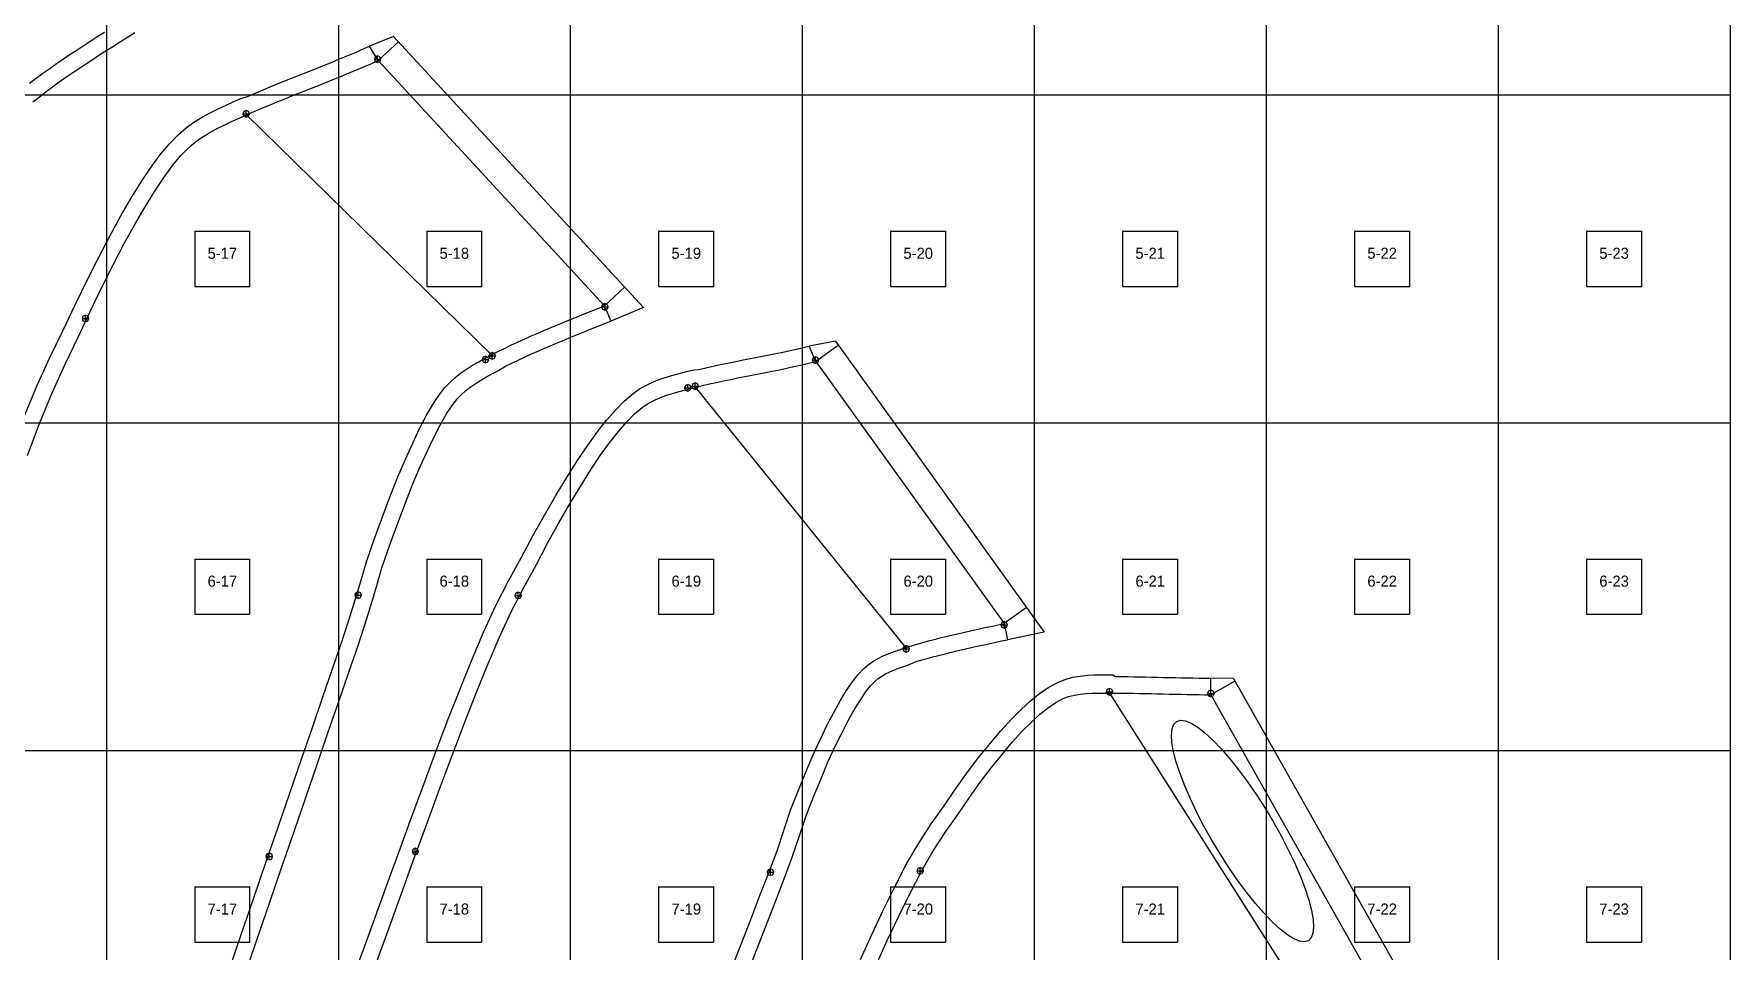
# Model space of a CAD drawing. Header units: metres. Extents: x 0 to 4830, y -2970 to 0.
# Drawn here: x 3294 to 4830, y -1964 to -1133 of the extents above; entities that cross this region are included whole.
import ezdxf
from ezdxf.enums import TextEntityAlignment as Align

# ---------------------------------------------------------------- set-up
doc = ezdxf.new("R2010")
doc.units = ezdxf.units.M
doc.layers.add('default', color=7, linetype='Continuous')
doc.layers.add('TEXTLAYER', color=7, linetype='Continuous')

msp = doc.modelspace()

# ---------------------------------------------------------------- linework, layer by layer
at = {"color": 9}
for p, q in [((3360, -891), (3360, -1188)), ((3360, -891), (3360, -1188)), ((3570, -891), (3570, -1188)), ((3570, -891), (3570, -1188)), ((3780, -891), (3780, -1188)), ((3780, -891), (3780, -1188)), ((3990, -891), (3990, -1188)), ((3990, -891), (3990, -1188)), ((4200, -891), (4200, -1188)), ((4200, -891), (4200, -1188)), ((4410, -891), (4410, -1188)), ((4410, -891), (4410, -1188)), ((4620, -891), (4620, -1188)), ((4620, -891), (4620, -1188)), ((4830, -891), (4830, -1188)), ((3150, -1188), (3360, -1188)), ((3150, -1188), (3360, -1188)), ((3360, -1188), (3570, -1188)), ((3360, -1188), (3360, -1485)), ((3360, -1188), (3570, -1188)), ((3360, -1188), (3360, -1485)), ((3570, -1188), (3780, -1188)), ((3570, -1188), (3570, -1485)), ((3570, -1188), (3780, -1188)), ((3570, -1188), (3570, -1485)), ((3780, -1188), (3990, -1188)), ((3780, -1188), (3780, -1485)), ((3780, -1188), (3990, -1188)), ((3780, -1188), (3780, -1485)), ((3990, -1188), (4200, -1188)), ((3990, -1188), (3990, -1485)), ((3990, -1188), (4200, -1188)), ((3990, -1188), (3990, -1485)), ((4200, -1188), (4410, -1188)), ((4200, -1188), (4200, -1485)), ((4200, -1188), (4410, -1188)), ((4200, -1188), (4200, -1485)), ((4410, -1188), (4620, -1188)), ((4410, -1188), (4410, -1485)), ((4410, -1188), (4620, -1188)), ((4410, -1188), (4410, -1485)), ((4620, -1188), (4830, -1188)), ((4620, -1188), (4620, -1485)), ((4620, -1188), (4830, -1188)), ((4620, -1188), (4620, -1485)), ((4830, -1188), (4830, -1485)), ((3440, -1311.5), (3490, -1311.5)), ((3440, -1311.5), (3440, -1361.5)), ((3490, -1361.5), (3490, -1311.5)), ((3650, -1311.5), (3700, -1311.5)), ((3650, -1311.5), (3650, -1361.5)), ((3700, -1361.5), (3700, -1311.5)), ((3860, -1311.5), (3910, -1311.5)), ((3860, -1311.5), (3860, -1361.5)), ((3910, -1361.5), (3910, -1311.5)), ((4070, -1311.5), (4120, -1311.5)), ((4070, -1311.5), (4070, -1361.5)), ((4120, -1361.5), (4120, -1311.5)), ((4280, -1311.5), (4330, -1311.5)), ((4280, -1311.5), (4280, -1361.5)), ((4330, -1361.5), (4330, -1311.5)), ((4490, -1311.5), (4540, -1311.5)), ((4490, -1311.5), (4490, -1361.5)), ((4540, -1361.5), (4540, -1311.5)), ((4700, -1311.5), (4750, -1311.5)), ((4700, -1311.5), (4700, -1361.5)), ((4750, -1361.5), (4750, -1311.5)), ((3440, -1361.5), (3490, -1361.5)), ((3650, -1361.5), (3700, -1361.5)), ((3860, -1361.5), (3910, -1361.5)), ((4070, -1361.5), (4120, -1361.5)), ((4280, -1361.5), (4330, -1361.5)), ((4490, -1361.5), (4540, -1361.5)), ((4700, -1361.5), (4750, -1361.5)), ((3150, -1485), (3360, -1485)), ((3150, -1485), (3360, -1485)), ((3360, -1485), (3570, -1485)), ((3360, -1485), (3360, -1782)), ((3360, -1485), (3570, -1485)), ((3360, -1485), (3360, -1782)), ((3570, -1485), (3780, -1485)), ((3570, -1485), (3570, -1782)), ((3570, -1485), (3780, -1485)), ((3570, -1485), (3570, -1782)), ((3780, -1485), (3990, -1485)), ((3780, -1485), (3780, -1782)), ((3780, -1485), (3990, -1485)), ((3780, -1485), (3780, -1782)), ((3990, -1485), (4200, -1485)), ((3990, -1485), (3990, -1782)), ((3990, -1485), (4200, -1485)), ((3990, -1485), (3990, -1782)), ((4200, -1485), (4410, -1485)), ((4200, -1485), (4200, -1782)), ((4200, -1485), (4410, -1485)), ((4200, -1485), (4200, -1782)), ((4410, -1485), (4620, -1485)), ((4410, -1485), (4410, -1782)), ((4410, -1485), (4620, -1485)), ((4410, -1485), (4410, -1782)), ((4620, -1485), (4830, -1485)), ((4620, -1485), (4620, -1782)), ((4620, -1485), (4830, -1485)), ((4620, -1485), (4620, -1782)), ((4830, -1485), (4830, -1782)), ((3440, -1608.5), (3490, -1608.5)), ((3440, -1608.5), (3440, -1658.5)), ((3490, -1658.5), (3490, -1608.5)), ((3650, -1608.5), (3700, -1608.5)), ((3650, -1608.5), (3650, -1658.5)), ((3700, -1658.5), (3700, -1608.5)), ((3860, -1608.5), (3910, -1608.5)), ((3860, -1608.5), (3860, -1658.5)), ((3910, -1658.5), (3910, -1608.5)), ((4070, -1608.5), (4120, -1608.5)), ((4070, -1608.5), (4070, -1658.5)), ((4120, -1658.5), (4120, -1608.5)), ((4280, -1608.5), (4330, -1608.5)), ((4280, -1608.5), (4280, -1658.5)), ((4330, -1658.5), (4330, -1608.5)), ((4490, -1608.5), (4540, -1608.5)), ((4490, -1608.5), (4490, -1658.5)), ((4540, -1658.5), (4540, -1608.5)), ((4700, -1608.5), (4750, -1608.5)), ((4700, -1608.5), (4700, -1658.5)), ((4750, -1658.5), (4750, -1608.5)), ((3440, -1658.5), (3490, -1658.5)), ((3650, -1658.5), (3700, -1658.5)), ((3860, -1658.5), (3910, -1658.5)), ((4070, -1658.5), (4120, -1658.5)), ((4280, -1658.5), (4330, -1658.5)), ((4490, -1658.5), (4540, -1658.5)), ((4700, -1658.5), (4750, -1658.5)), ((3150, -1782), (3360, -1782)), ((3150, -1782), (3360, -1782)), ((3360, -1782), (3570, -1782)), ((3360, -1782), (3360, -2079)), ((3360, -1782), (3570, -1782)), ((3360, -1782), (3360, -2079)), ((3570, -1782), (3780, -1782)), ((3570, -1782), (3570, -2079)), ((3570, -1782), (3780, -1782)), ((3570, -1782), (3570, -2079)), ((3780, -1782), (3990, -1782)), ((3780, -1782), (3780, -2079)), ((3780, -1782), (3990, -1782)), ((3780, -1782), (3780, -2079)), ((3990, -1782), (4200, -1782)), ((3990, -1782), (3990, -2079)), ((3990, -1782), (4200, -1782)), ((3990, -1782), (3990, -2079)), ((4200, -1782), (4410, -1782)), ((4200, -1782), (4200, -2079)), ((4200, -1782), (4410, -1782)), ((4200, -1782), (4200, -2079)), ((4410, -1782), (4620, -1782)), ((4410, -1782), (4410, -2079)), ((4410, -1782), (4620, -1782)), ((4410, -1782), (4410, -2079)), ((4620, -1782), (4830, -1782)), ((4620, -1782), (4620, -2079)), ((4620, -1782), (4830, -1782)), ((4620, -1782), (4620, -2079)), ((4830, -1782), (4830, -2079)), ((3440, -1905.5), (3490, -1905.5)), ((3440, -1905.5), (3440, -1955.5)), ((3490, -1955.5), (3490, -1905.5)), ((3650, -1905.5), (3700, -1905.5)), ((3650, -1905.5), (3650, -1955.5)), ((3700, -1955.5), (3700, -1905.5)), ((3860, -1905.5), (3910, -1905.5)), ((3860, -1905.5), (3860, -1955.5)), ((3910, -1955.5), (3910, -1905.5)), ((4070, -1905.5), (4120, -1905.5)), ((4070, -1905.5), (4070, -1955.5)), ((4120, -1955.5), (4120, -1905.5)), ((4280, -1905.5), (4330, -1905.5)), ((4280, -1905.5), (4280, -1955.5)), ((4330, -1955.5), (4330, -1905.5)), ((4490, -1905.5), (4540, -1905.5)), ((4490, -1905.5), (4490, -1955.5)), ((4540, -1955.5), (4540, -1905.5)), ((4700, -1905.5), (4750, -1905.5)), ((4700, -1905.5), (4700, -1955.5)), ((4750, -1955.5), (4750, -1905.5)), ((3440, -1955.5), (3490, -1955.5)), ((3650, -1955.5), (3700, -1955.5)), ((3860, -1955.5), (3910, -1955.5)), ((4070, -1955.5), (4120, -1955.5)), ((4280, -1955.5), (4330, -1955.5)), ((4490, -1955.5), (4540, -1955.5)), ((4700, -1955.5), (4750, -1955.5))]:
    msp.add_line(p, q, dxfattribs=at)
at = {"layer": 'default', "color": 7, "linetype": 'Continuous'}
for p, q in [((3346, -1139), (3352.4, -1134.9)), ((3352.4, -1134.9), (3358.3, -1131.2)), ((3372.7, -1139.8), (3379.1, -1135.8)), ((3379.1, -1135.8), (3385.8, -1131.6)), ((3619.9, -1135.1), (3598.3, -1144)), ((3619.9, -1135.1), (3846.3, -1380.5)), ((3321.1, -1155.4), (3327.2, -1151.3)), ((3327.2, -1151.3), (3333.6, -1147.1)), ((3333.6, -1147.1), (3339.8, -1143)), ((3339.8, -1143), (3346, -1139)), ((3348, -1155.6), (3354.2, -1151.6)), ((3354.2, -1151.6), (3360.5, -1147.6)), ((3360.5, -1147.6), (3366.3, -1143.8)), ((3366.3, -1143.8), (3372.7, -1139.8)), ((3578.5, -1152.5), (3586.2, -1149.2)), ((3586.2, -1149.2), (3594.1, -1145.8)), ((3594.1, -1145.8), (3598.3, -1144)), ((3606, -1156.9), (3598.3, -1144)), ((3624.4, -1139.9), (3606, -1156.9)), ((3302.5, -1168.5), (3308.7, -1164.1)), ((3308.7, -1164.1), (3314.8, -1159.7)), ((3314.8, -1159.7), (3321.1, -1155.4)), ((3329.6, -1167.8), (3335.6, -1163.8)), ((3335.6, -1163.8), (3341.9, -1159.6)), ((3341.9, -1159.6), (3348, -1155.6)), ((3537, -1169.2), (3543.9, -1166.5)), ((3543.9, -1166.5), (3550.9, -1163.7)), ((3550.9, -1163.7), (3557.4, -1161.1)), ((3557.4, -1161.1), (3564.3, -1158.3)), ((3564.3, -1158.3), (3571.2, -1155.5)), ((3571.2, -1155.5), (3578.5, -1152.5)), ((3577, -1169.3), (3584.3, -1166.3)), ((3584.3, -1166.3), (3592.2, -1163)), ((3592.2, -1163), (3600.2, -1159.5)), ((3600.2, -1159.5), (3606, -1156.9)), ((3603.4, -1153.7), (3602.6, -1155.8)), ((3602.6, -1155.8), (3603.4, -1157.9)), ((3602.6, -1155.8), (3608.6, -1155.8)), ((3605.6, -1152.8), (3603.4, -1153.7)), ((3603.4, -1157.9), (3605.6, -1158.8)), ((3607.7, -1153.7), (3605.6, -1152.8)), ((3605.6, -1158.8), (3605.6, -1152.8)), ((3605.6, -1158.8), (3607.7, -1157.9)), ((3606, -1156.9), (3810.9, -1379)), ((3608.6, -1155.8), (3607.7, -1153.7)), ((3607.7, -1157.9), (3608.6, -1155.8)), ((3290.4, -1177.3), (3296.4, -1172.9)), ((3296.4, -1172.9), (3302.5, -1168.5)), ((3305.4, -1184.9), (3311.3, -1180.6)), ((3311.3, -1180.6), (3317.4, -1176.3)), ((3317.4, -1176.3), (3323.4, -1172)), ((3323.4, -1172), (3329.6, -1167.8)), ((3502, -1183.4), (3509, -1180.5)), ((3509, -1180.5), (3516.2, -1177.5)), ((3516.2, -1177.5), (3523, -1174.8)), ((3523, -1174.8), (3530.1, -1171.9)), ((3530.1, -1171.9), (3537, -1169.2)), ((3542.6, -1183.1), (3549.5, -1180.4)), ((3549.5, -1180.4), (3556.5, -1177.6)), ((3556.5, -1177.6), (3563, -1175)), ((3563, -1175), (3569.9, -1172.2)), ((3569.9, -1172.2), (3577, -1169.3)), ((3293.3, -1194.4), (3299.1, -1190)), ((3299.1, -1190), (3305.4, -1184.9)), ((3461.2, -1200.6), (3468.3, -1197.3)), ((3468.3, -1197.3), (3475.5, -1194.1)), ((3475.5, -1194.1), (3482.6, -1191.1)), ((3482.6, -1191.1), (3487.9, -1189.4)), ((3487.9, -1189.4), (3494.9, -1186.4)), ((3494.9, -1186.4), (3502, -1183.4)), ((3500.8, -1200.2), (3507.7, -1197.2)), ((3507.7, -1197.2), (3514.7, -1194.3)), ((3514.7, -1194.3), (3521.8, -1191.5)), ((3521.8, -1191.5), (3528.6, -1188.7)), ((3528.6, -1188.7), (3535.7, -1185.9)), ((3535.7, -1185.9), (3542.6, -1183.1)), ((3432.1, -1217.8), (3439.3, -1212.7)), ((3439.3, -1212.7), (3446.6, -1208.2)), ((3446.6, -1208.2), (3453.9, -1204.2)), ((3453.9, -1204.2), (3461.2, -1200.6)), ((3466.5, -1215.4), (3473.3, -1212.2)), ((3473.3, -1212.2), (3480.1, -1209.2)), ((3480.1, -1209.2), (3487, -1206.2)), ((3484.4, -1203), (3483.5, -1205.1)), ((3483.5, -1205.1), (3484.4, -1207.3)), ((3483.5, -1205.1), (3489.5, -1205.1)), ((3486.5, -1202.1), (3484.4, -1203)), ((3484.4, -1207.3), (3486.5, -1208.1)), ((3488.6, -1203), (3486.5, -1202.1)), ((3486.5, -1208.1), (3486.5, -1202.1)), ((3486.5, -1208.1), (3488.6, -1207.3)), ((3487, -1206.2), (3493.9, -1203.2)), ((3487, -1206.2), (3708.7, -1423.5)), ((3489.5, -1205.1), (3488.6, -1203)), ((3488.6, -1207.3), (3489.5, -1205.1)), ((3493.9, -1203.2), (3500.8, -1200.2)), ((3417, -1232.3), (3425.2, -1223.8)), ((3425.2, -1223.8), (3432.1, -1217.8)), ((3440.6, -1230.5), (3446.7, -1226.2)), ((3446.7, -1226.2), (3453.2, -1222.3)), ((3453.2, -1222.3), (3459.8, -1218.7)), ((3459.8, -1218.7), (3466.5, -1215.4)), ((3400.6, -1253.4), (3409.1, -1241.8)), ((3409.1, -1241.8), (3417, -1232.3)), ((3420.2, -1251.8), (3427.5, -1242.9)), ((3427.5, -1242.9), (3434.8, -1235.4)), ((3434.8, -1235.4), (3440.6, -1230.5)), ((3391.9, -1266.4), (3400.6, -1253.4)), ((3412.2, -1262.7), (3420.2, -1251.8)), ((3382.7, -1281.1), (3391.9, -1266.4)), ((3403.9, -1275.1), (3412.2, -1262.7)), ((3373.2, -1297.5), (3382.7, -1281.1)), ((3385.8, -1305.3), (3395, -1289.4)), ((3395, -1289.4), (3403.9, -1275.1)), ((3363.4, -1315.4), (3373.2, -1297.5)), ((3353.1, -1334.9), (3363.4, -1315.4)), ((3376.2, -1322.8), (3385.8, -1305.3)), ((3342.5, -1355.8), (3353.1, -1334.9)), ((3366.2, -1341.9), (3376.2, -1322.8)), ((3355.8, -1362.3), (3366.2, -1341.9)), ((3331.7, -1378.1), (3342.5, -1355.8)), ((3345.2, -1384.3), (3355.8, -1362.3)), ((3829.2, -1362.1), (3810.9, -1379)), ((3320.7, -1401.7), (3331.7, -1378.1)), ((3798.8, -1384), (3805.7, -1381.1)), ((3805.7, -1381.1), (3810.9, -1379)), ((3809.2, -1378), (3808.3, -1380.1)), ((3808.3, -1380.1), (3809.2, -1382.2)), ((3808.3, -1380.1), (3814.3, -1380.1)), ((3811.3, -1377.1), (3809.2, -1378)), ((3810.9, -1379), (3816.6, -1392.9)), ((3813.4, -1378), (3811.3, -1377.1)), ((3811.3, -1383.1), (3811.3, -1377.1)), ((3814.3, -1380.1), (3813.4, -1378)), ((3813.4, -1382.2), (3814.3, -1380.1)), ((3846.3, -1380.5), (3816.6, -1392.9)), ((3334.4, -1407.6), (3345.2, -1384.3)), ((3338.8, -1388.4), (3338, -1390.6)), ((3338, -1390.6), (3338.8, -1392.7)), ((3338, -1390.6), (3344, -1390.6)), ((3341, -1387.6), (3338.8, -1388.4)), ((3338.8, -1392.7), (3341, -1393.6)), ((3341, -1393.6), (3341, -1387.6)), ((3343.1, -1388.4), (3341, -1387.6)), ((3341, -1393.6), (3343.1, -1392.7)), ((3344, -1390.6), (3343.1, -1388.4)), ((3343.1, -1392.7), (3344, -1390.6)), ((3761.8, -1399.1), (3767.8, -1396.6)), ((3767.8, -1396.6), (3773.4, -1394.3)), ((3773.4, -1394.3), (3779.4, -1391.8)), ((3779.4, -1391.8), (3785.5, -1389.4)), ((3785.5, -1389.4), (3791.9, -1386.8)), ((3791.9, -1386.8), (3798.8, -1384)), ((3804.4, -1397.9), (3811.4, -1395)), ((3809.2, -1382.2), (3811.3, -1383.1)), ((3811.3, -1383.1), (3813.4, -1382.2)), ((3811.4, -1395), (3816.6, -1392.9)), ((3308.6, -1426.4), (3320.7, -1401.7)), ((3322.6, -1431.9), (3334.4, -1407.6)), ((3726.2, -1414.8), (3732.1, -1412)), ((3732.1, -1412), (3738.1, -1409.3)), ((3738.1, -1409.3), (3743.9, -1406.7)), ((3743.9, -1406.7), (3750, -1404.1)), ((3750, -1404.1), (3755.9, -1401.6)), ((3755.9, -1401.6), (3761.8, -1399.1)), ((3767.6, -1412.9), (3773.6, -1410.4)), ((3773.6, -1410.4), (3779.1, -1408.2)), ((3779.1, -1408.2), (3785.1, -1405.7)), ((3785.1, -1405.7), (3791.2, -1403.3)), ((3791.2, -1403.3), (3797.5, -1400.7)), ((3797.5, -1400.7), (3804.4, -1397.9)), ((4020, -1411.2), (3996.3, -1415.7)), ((4020, -1411.2), (4209, -1674.8)), ((3296.7, -1452.6), (3308.6, -1426.4)), ((3697.2, -1429.7), (3702.9, -1426.5)), ((3701.2, -1425.6), (3700.3, -1427.7)), ((3700.3, -1427.7), (3701.2, -1429.8)), ((3700.3, -1427.7), (3706.3, -1427.7)), ((3703.3, -1424.7), (3701.2, -1425.6)), ((3702.9, -1426.5), (3708.7, -1423.5)), ((3705.4, -1425.6), (3703.3, -1424.7)), ((3703.3, -1430.7), (3703.3, -1424.7)), ((3706.3, -1427.7), (3705.4, -1425.6)), ((3705.4, -1429.8), (3706.3, -1427.7)), ((3707.1, -1422.4), (3706.3, -1424.5)), ((3706.3, -1424.5), (3707.1, -1426.6)), ((3706.3, -1424.5), (3712.3, -1424.5)), ((3709.3, -1421.5), (3707.1, -1422.4)), ((3707.1, -1426.6), (3709.3, -1427.5)), ((3708.7, -1423.5), (3714.5, -1420.5)), ((3711.4, -1422.4), (3709.3, -1421.5)), ((3709.3, -1427.5), (3709.3, -1421.5)), ((3709.3, -1427.5), (3711.4, -1426.6)), ((3712.3, -1424.5), (3711.4, -1422.4)), ((3711.4, -1426.6), (3712.3, -1424.5)), ((3714.5, -1420.5), (3720.3, -1417.7)), ((3720.3, -1417.7), (3726.2, -1414.8)), ((3732.7, -1428.3), (3738.5, -1425.6)), ((3738.5, -1425.6), (3744.3, -1423)), ((3744.3, -1423), (3750, -1420.4)), ((3750, -1420.4), (3756, -1417.8)), ((3756, -1417.8), (3761.8, -1415.4)), ((3761.8, -1415.4), (3767.6, -1412.9)), ((3935.1, -1428.4), (3941.4, -1427.2)), ((3941.4, -1427.2), (3947.7, -1426)), ((3947.7, -1426), (3954.1, -1424.7)), ((3954.1, -1424.7), (3959.9, -1423.6)), ((3959.9, -1423.6), (3966.2, -1422.3)), ((3966.2, -1422.3), (3972.5, -1421)), ((3972.5, -1421), (3979.1, -1419.6)), ((3979.1, -1419.6), (3986.1, -1418)), ((3986.1, -1418), (3993.3, -1416.3)), ((3993.3, -1416.3), (3996.3, -1415.7)), ((4002.3, -1429.4), (3996.3, -1415.7)), ((3999.9, -1426.2), (3999, -1428.3)), ((4002, -1425.3), (3999.9, -1426.2)), ((4004.2, -1426.2), (4002, -1425.3)), ((4002, -1431.3), (4002, -1425.3)), ((4022.6, -1414.9), (4002.3, -1429.4)), ((4005, -1428.3), (4004.2, -1426.2)), ((3310.8, -1457.9), (3322.6, -1431.9)), ((3675.6, -1444.2), (3680.7, -1440.2)), ((3680.7, -1440.2), (3686.1, -1436.5)), ((3686.1, -1436.5), (3691.6, -1433)), ((3691.6, -1433), (3697.2, -1429.7)), ((3701.2, -1429.8), (3703.3, -1430.7)), ((3703.3, -1430.7), (3705.4, -1429.8)), ((3704.2, -1443.5), (3709.6, -1440.5)), ((3709.6, -1440.5), (3715.1, -1437.6)), ((3715.1, -1437.6), (3721.3, -1433.9)), ((3721.3, -1433.9), (3727, -1431.1)), ((3727, -1431.1), (3732.7, -1428.3)), ((3864.9, -1444.4), (3871.8, -1442.3)), ((3871.8, -1442.3), (3878.5, -1440.4)), ((3878.5, -1440.4), (3885.2, -1438.7)), ((3885.2, -1438.7), (3891.8, -1437.2)), ((3891.8, -1437.2), (3896.3, -1436.8)), ((3896.3, -1436.8), (3902.7, -1435.3)), ((3902.7, -1435.3), (3909.2, -1433.8)), ((3909.2, -1433.8), (3915.7, -1432.4)), ((3915.7, -1432.4), (3922.3, -1431)), ((3922.3, -1431), (3928.6, -1429.7)), ((3928.6, -1429.7), (3935.1, -1428.4)), ((3931.5, -1444.4), (3938, -1443.2)), ((3938, -1443.2), (3944.3, -1441.9)), ((3944.3, -1441.9), (3950.6, -1440.7)), ((3950.6, -1440.7), (3957, -1439.4)), ((3957, -1439.4), (3962.9, -1438.3)), ((3962.9, -1438.3), (3969.3, -1437)), ((3969.3, -1437), (3975.7, -1435.7)), ((3975.7, -1435.7), (3982.4, -1434.2)), ((3982.4, -1434.2), (3989.6, -1432.6)), ((3989.6, -1432.6), (3997, -1430.8)), ((3997, -1430.8), (4002.3, -1429.4)), ((3999, -1428.3), (3999.9, -1430.4)), ((3999, -1428.3), (4005, -1428.3)), ((3999.9, -1430.4), (4002, -1431.3)), ((4002, -1431.3), (4004.2, -1430.4)), ((4002.3, -1429.4), (4172.7, -1667)), ((4004.2, -1430.4), (4005, -1428.3)), ((3285.4, -1480.4), (3296.7, -1452.6)), ((3299.5, -1485.6), (3310.8, -1457.9)), ((3660.9, -1460.3), (3666.4, -1453.2)), ((3666.4, -1453.2), (3670.8, -1448.5)), ((3670.8, -1448.5), (3675.6, -1444.2)), ((3681.3, -1459.6), (3685.1, -1456.2)), ((3685.1, -1456.2), (3689.4, -1452.9)), ((3689.4, -1452.9), (3694, -1449.7)), ((3694, -1449.7), (3699, -1446.6)), ((3699, -1446.6), (3704.2, -1443.5)), ((3828.8, -1465.4), (3836.8, -1458.5)), ((3836.8, -1458.5), (3843.7, -1453.8)), ((3843.7, -1453.8), (3850.8, -1450)), ((3850.8, -1450), (3857.9, -1446.9)), ((3857.9, -1446.9), (3864.9, -1444.4)), ((3868.4, -1459.7), (3874.6, -1457.8)), ((3874.6, -1457.8), (3880.8, -1456.1)), ((3880.8, -1456.1), (3887.1, -1454.5)), ((3884.3, -1451.3), (3883.5, -1453.4)), ((3883.5, -1453.4), (3889.5, -1453.4)), ((3883.5, -1453.4), (3884.3, -1455.5)), ((3886.5, -1450.4), (3884.3, -1451.3)), ((3884.3, -1455.5), (3886.5, -1456.4)), ((3888.6, -1451.3), (3886.5, -1450.4)), ((3886.5, -1456.4), (3886.5, -1450.4)), ((3886.5, -1456.4), (3888.6, -1455.5)), ((3887.1, -1454.5), (3893.4, -1453)), ((3889.5, -1453.4), (3888.6, -1451.3)), ((3888.6, -1455.5), (3889.5, -1453.4)), ((3891, -1449.7), (3890.1, -1451.8)), ((3890.1, -1451.8), (3891, -1454)), ((3890.1, -1451.8), (3896.1, -1451.8)), ((3893.1, -1448.8), (3891, -1449.7)), ((3891, -1454), (3893.1, -1454.8)), ((3895.2, -1449.7), (3893.1, -1448.8)), ((3893.1, -1454.8), (3893.1, -1448.8)), ((3893.1, -1454.8), (3895.2, -1454)), ((3893.4, -1453), (3899.7, -1451.4)), ((3893.4, -1453), (4083.6, -1688.6)), ((3896.1, -1451.8), (3895.2, -1449.7)), ((3895.2, -1454), (3896.1, -1451.8)), ((3899.7, -1451.4), (3906.1, -1449.9)), ((3906.1, -1449.9), (3912.4, -1448.5)), ((3912.4, -1448.5), (3918.8, -1447.1)), ((3918.8, -1447.1), (3925.3, -1445.7)), ((3925.3, -1445.7), (3931.5, -1444.4)), ((3649.6, -1478.7), (3655.4, -1468.6)), ((3655.4, -1468.6), (3660.9, -1460.3)), ((3668, -1477), (3673, -1469.4)), ((3673, -1469.4), (3677.8, -1463.2)), ((3677.8, -1463.2), (3681.3, -1459.6)), ((3812.7, -1482.8), (3821.1, -1473.2)), ((3821.1, -1473.2), (3828.8, -1465.4)), ((3838.2, -1477), (3845.1, -1471.1)), ((3845.1, -1471.1), (3850.6, -1467.5)), ((3850.6, -1467.5), (3856.3, -1464.5)), ((3856.3, -1464.5), (3862.3, -1461.9)), ((3862.3, -1461.9), (3868.4, -1459.7)), ((3288.6, -1514.8), (3299.5, -1485.6)), ((3643.6, -1490.3), (3649.6, -1478.7)), ((3656.8, -1497.7), (3662.5, -1486.6)), ((3662.5, -1486.6), (3668, -1477)), ((3804.4, -1493.5), (3812.7, -1482.8)), ((3823.5, -1492.9), (3831.2, -1484.1)), ((3831.2, -1484.1), (3838.2, -1477)), ((3630.7, -1518), (3637.3, -1503.4)), ((3637.3, -1503.4), (3643.6, -1490.3)), ((3650.6, -1510.4), (3656.8, -1497.7)), ((3795.5, -1505.8), (3804.4, -1493.5)), ((3807.1, -1514.8), (3815.6, -1503.1)), ((3815.6, -1503.1), (3823.5, -1492.9)), ((3623.9, -1534), (3630.7, -1518)), ((3644.2, -1524.7), (3650.6, -1510.4)), ((3776.8, -1534.6), (3786.3, -1519.5)), ((3786.3, -1519.5), (3795.5, -1505.8)), ((3798.3, -1528.1), (3807.1, -1514.8)), ((3617, -1551.4), (3623.9, -1534)), ((3637.5, -1540.4), (3644.2, -1524.7)), ((3766.9, -1551), (3776.8, -1534.6)), ((3789.1, -1542.7), (3798.3, -1528.1)), ((3630.7, -1557.5), (3637.5, -1540.4)), ((3779.5, -1558.6), (3789.1, -1542.7)), ((3610, -1570.1), (3617, -1551.4)), ((3623.8, -1576), (3630.7, -1557.5)), ((3756.6, -1568.6), (3766.9, -1551)), ((3769.5, -1575.8), (3779.5, -1558.6)), ((3602.8, -1590), (3610, -1570.1)), ((3616.7, -1595.7), (3623.8, -1576)), ((3746.2, -1587.4), (3756.6, -1568.6)), ((3759.4, -1594.2), (3769.5, -1575.8)), ((3595.5, -1611.1), (3602.8, -1590)), ((3609.4, -1616.5), (3616.7, -1595.7)), ((3735.6, -1607.4), (3746.2, -1587.4)), ((3749.1, -1613.9), (3759.4, -1594.2)), ((3588.9, -1633.7), (3595.5, -1611.1)), ((3724, -1628.3), (3735.6, -1607.4)), ((3602.9, -1638.9), (3609.4, -1616.5)), ((3737.8, -1634.4), (3749.1, -1613.9)), ((3581.7, -1657.2), (3588.9, -1633.7)), ((3585.7, -1639.1), (3584.9, -1641.2)), ((3584.9, -1641.2), (3590.9, -1641.2)), ((3584.9, -1641.2), (3585.7, -1643.3)), ((3587.9, -1638.2), (3585.7, -1639.1)), ((3590, -1639.1), (3587.9, -1638.2)), ((3587.9, -1644.2), (3587.9, -1638.2)), ((3590.9, -1641.2), (3590, -1639.1)), ((3590, -1643.3), (3590.9, -1641.2)), ((3595.8, -1662.4), (3602.9, -1638.9)), ((3712.6, -1650.5), (3724, -1628.3)), ((3726.4, -1656.4), (3737.8, -1634.4)), ((3730.7, -1639.3), (3729.8, -1641.4)), ((3729.8, -1641.4), (3730.7, -1643.5)), ((3729.8, -1641.4), (3735.8, -1641.4)), ((3732.8, -1638.4), (3730.7, -1639.3)), ((3734.9, -1639.3), (3732.8, -1638.4)), ((3732.8, -1644.4), (3732.8, -1638.4)), ((3735.8, -1641.4), (3734.9, -1639.3)), ((3734.9, -1643.5), (3735.8, -1641.4)), ((3573.8, -1681.6), (3581.7, -1657.2)), ((3585.7, -1643.3), (3587.9, -1644.2)), ((3587.9, -1644.2), (3590, -1643.3)), ((3701.7, -1674.1), (3712.6, -1650.5)), ((3715.6, -1679.8), (3726.4, -1656.4)), ((3730.7, -1643.5), (3732.8, -1644.4)), ((3732.8, -1644.4), (3734.9, -1643.5)), ((4193, -1652.4), (4172.7, -1667)), ((3587.9, -1686.7), (3595.8, -1662.4)), ((4135.7, -1675), (4141, -1673.8)), ((4141, -1673.8), (4146.3, -1672.6)), ((4146.3, -1672.6), (4151.5, -1671.4)), ((4151.5, -1671.4), (4156.8, -1670.3)), ((4156.8, -1670.3), (4162.1, -1669.2)), ((4162.1, -1669.2), (4167.4, -1668.1)), ((4167.4, -1668.1), (4172.7, -1667)), ((4170.8, -1666), (4169.9, -1668.2)), ((4169.9, -1668.2), (4170.8, -1670.3)), ((4169.9, -1668.2), (4175.9, -1668.2)), ((4172.9, -1665.2), (4170.8, -1666)), ((4170.8, -1670.3), (4172.9, -1671.2)), ((4172.7, -1667), (4175.7, -1681.7)), ((4175, -1666), (4172.9, -1665.2)), ((4172.9, -1671.2), (4172.9, -1665.2)), ((4172.9, -1671.2), (4175, -1670.3)), ((4175.9, -1668.2), (4175, -1666)), ((4175, -1670.3), (4175.9, -1668.2)), ((3565, -1707), (3573.8, -1681.6)), ((3579.1, -1711.9), (3587.9, -1686.7)), ((3691.2, -1699.1), (3701.7, -1674.1)), ((3705.1, -1704.7), (3715.6, -1679.8)), ((4078.5, -1690.3), (4083.6, -1688.6)), ((4081.9, -1687.6), (4081, -1689.8)), ((4084, -1686.8), (4081.9, -1687.6)), ((4083.6, -1688.6), (4088.8, -1687.1)), ((4084, -1692.8), (4084, -1686.8)), ((4086.1, -1687.6), (4084, -1686.8)), ((4087, -1689.8), (4086.1, -1687.6)), ((4088.8, -1687.1), (4093.9, -1685.5)), ((4093.9, -1685.5), (4099.1, -1684.1)), ((4099.1, -1684.1), (4104.3, -1682.7)), ((4104.3, -1682.7), (4109.5, -1681.3)), ((4109.5, -1681.3), (4114.8, -1680)), ((4114.8, -1680), (4120, -1678.7)), ((4120, -1678.7), (4125.2, -1677.4)), ((4125.2, -1677.4), (4130.5, -1676.2)), ((4130.5, -1676.2), (4135.7, -1675)), ((4139.1, -1689.6), (4144.3, -1688.4)), ((4144.3, -1688.4), (4149.6, -1687.2)), ((4149.6, -1687.2), (4154.8, -1686.1)), ((4154.8, -1686.1), (4160, -1684.9)), ((4160, -1684.9), (4165.2, -1683.8)), ((4165.2, -1683.8), (4170.5, -1682.7)), ((4170.5, -1682.7), (4175.7, -1681.7)), ((4209, -1674.8), (4175.7, -1681.7)), ((3680.6, -1725.3), (3691.2, -1699.1)), ((4045.5, -1707.8), (4049.6, -1704.4)), ((4049.6, -1704.4), (4053.9, -1701.3)), ((4053.9, -1701.3), (4058.6, -1698.7)), ((4058.6, -1698.7), (4063.4, -1696.3)), ((4063.4, -1696.3), (4068.4, -1694.1)), ((4068.4, -1694.1), (4073.4, -1692.2)), ((4073.4, -1692.2), (4078.5, -1690.3)), ((4081, -1689.8), (4087, -1689.8)), ((4081, -1689.8), (4081.9, -1691.9)), ((4081.9, -1691.9), (4084, -1692.8)), ((4082.8, -1705.4), (4087.6, -1703.7)), ((4084, -1692.8), (4086.1, -1691.9)), ((4086.1, -1691.9), (4087, -1689.8)), ((4087.6, -1703.7), (4093.2, -1701.4)), ((4093.2, -1701.4), (4098.2, -1699.9)), ((4098.2, -1699.9), (4103.2, -1698.5)), ((4103.2, -1698.5), (4108.3, -1697.2)), ((4108.3, -1697.2), (4113.3, -1695.8)), ((4113.3, -1695.8), (4118.5, -1694.5)), ((4118.5, -1694.5), (4123.6, -1693.2)), ((4123.6, -1693.2), (4128.8, -1692)), ((4128.8, -1692), (4134, -1690.8)), ((4134, -1690.8), (4139.1, -1689.6)), ((3555.9, -1733.4), (3565, -1707)), ((3570.1, -1738.3), (3579.1, -1711.9)), ((3694.5, -1730.7), (3705.1, -1704.7)), ((4029.9, -1727.8), (4035.4, -1719.7)), ((4035.4, -1719.7), (4040.4, -1713.3)), ((4040.4, -1713.3), (4045.5, -1707.8)), ((4051.8, -1723.4), (4055.9, -1719)), ((4055.9, -1719), (4058.7, -1716.7)), ((4058.7, -1716.7), (4061.9, -1714.6)), ((4061.9, -1714.6), (4065.4, -1712.6)), ((4065.4, -1712.6), (4069.4, -1710.7)), ((4069.4, -1710.7), (4073.6, -1708.8)), ((4073.6, -1708.8), (4078.1, -1707)), ((4078.1, -1707), (4082.8, -1705.4)), ((4221, -1720.2), (4227.9, -1717.5)), ((4227.9, -1717.5), (4234.8, -1715.6)), ((4234.8, -1715.6), (4241.5, -1714.5)), ((4241.5, -1714.5), (4247.8, -1713.8)), ((4247.8, -1713.8), (4253.9, -1713.5)), ((4253.9, -1713.5), (4259.8, -1713.4)), ((4259.8, -1713.4), (4265.5, -1713.4)), ((4265.5, -1713.4), (4271.1, -1713.5)), ((4271.1, -1713.5), (4273.7, -1714.9)), ((4273.7, -1714.9), (4279.2, -1715)), ((4279.2, -1715), (4284.7, -1715)), ((4284.7, -1715), (4290.1, -1715.1)), ((4290.1, -1715.1), (4295.5, -1715.2)), ((4295.5, -1715.2), (4300.9, -1715.3)), ((4300.9, -1715.3), (4306.3, -1715.4)), ((4306.3, -1715.4), (4311.7, -1715.5)), ((4311.7, -1715.5), (4317.1, -1715.7)), ((4317.1, -1715.7), (4322.5, -1715.8)), ((4322.5, -1715.8), (4327.9, -1715.9)), ((4327.9, -1715.9), (4333.3, -1716)), ((4333.3, -1716), (4338.6, -1716.1)), ((4338.6, -1716.1), (4344, -1716.2)), ((4344, -1716.2), (4349.4, -1716.3)), ((4349.4, -1716.3), (4354.7, -1716.4)), ((4354.7, -1716.4), (4360, -1716.5)), ((4359.9, -1731.5), (4360, -1716.5)), ((4381.7, -1719.2), (4359.9, -1731.5)), ((4380.3, -1716.7), (4360, -1716.5)), ((4380.3, -1716.7), (4535.2, -1990.8)), ((3546.5, -1761), (3555.9, -1733.4)), ((3669.8, -1752.6), (3680.6, -1725.3)), ((3683.8, -1757.9), (3694.5, -1730.7)), ((4024.4, -1737), (4029.9, -1727.8)), ((4042.3, -1736.5), (4047.3, -1729.1)), ((4047.3, -1729.1), (4051.8, -1723.4)), ((4196.6, -1736.9), (4205.1, -1730.1)), ((4205.1, -1730.1), (4212.9, -1724.7)), ((4212.9, -1724.7), (4221, -1720.2)), ((4219.5, -1738.4), (4226.1, -1734.9)), ((4226.1, -1734.9), (4231.1, -1733)), ((4231.1, -1733), (4236.4, -1731.7)), ((4236.4, -1731.7), (4241.7, -1730.8)), ((4241.7, -1730.8), (4247, -1730.3)), ((4247, -1730.3), (4252.3, -1730)), ((4252.3, -1730), (4257.6, -1729.9)), ((4257.6, -1729.9), (4262.9, -1729.9)), ((4262.9, -1729.9), (4268.2, -1730)), ((4266.1, -1726.7), (4265.2, -1728.8)), ((4265.2, -1728.8), (4266.1, -1730.9)), ((4265.2, -1728.8), (4271.2, -1728.8)), ((4268.2, -1725.8), (4266.1, -1726.7)), ((4266.1, -1730.9), (4268.2, -1731.8)), ((4270.3, -1726.7), (4268.2, -1725.8)), ((4268.2, -1731.8), (4268.2, -1725.8)), ((4268.2, -1730), (4273.7, -1729.9)), ((4268.2, -1730), (4427.9, -1981.5)), ((4268.2, -1731.8), (4270.3, -1730.9)), ((4271.2, -1728.8), (4270.3, -1726.7)), ((4270.3, -1730.9), (4271.2, -1728.8)), ((4273.7, -1729.9), (4279, -1730)), ((4279, -1730), (4284.4, -1730)), ((4284.4, -1730), (4289.8, -1730.1)), ((4289.8, -1730.1), (4295.2, -1730.2)), ((4295.2, -1730.2), (4300.6, -1730.3)), ((4300.6, -1730.3), (4306, -1730.4)), ((4306, -1730.4), (4311.4, -1730.5)), ((4311.4, -1730.5), (4316.8, -1730.7)), ((4316.8, -1730.7), (4322.2, -1730.8)), ((4322.2, -1730.8), (4327.6, -1730.9)), ((4327.6, -1730.9), (4333, -1731)), ((4333, -1731), (4338.4, -1731.1)), ((4338.4, -1731.1), (4343.8, -1731.2)), ((4343.8, -1731.2), (4349.2, -1731.3)), ((4349.2, -1731.3), (4354.5, -1731.4)), ((4354.5, -1731.4), (4359.9, -1731.5)), ((4357.8, -1728.1), (4356.9, -1730.3)), ((4356.9, -1730.3), (4357.8, -1732.4)), ((4356.9, -1730.3), (4362.9, -1730.3)), ((4359.9, -1727.3), (4357.8, -1728.1)), ((4357.8, -1732.4), (4359.9, -1733.3)), ((4362, -1728.1), (4359.9, -1727.3)), ((4359.9, -1733.3), (4359.9, -1727.3)), ((4359.9, -1731.5), (4498.5, -1976.7)), ((4359.9, -1733.3), (4362, -1732.4)), ((4362.9, -1730.3), (4362, -1728.1)), ((4362, -1732.4), (4362.9, -1730.3)), ((3560.6, -1765.9), (3570.1, -1738.3)), ((4012.4, -1759.2), (4018.5, -1747.5)), ((4018.5, -1747.5), (4024.4, -1737)), ((4031.4, -1755.4), (4037, -1745.2)), ((4037, -1745.2), (4042.3, -1736.5)), ((4179.1, -1753.8), (4188.1, -1744.7)), ((4188.1, -1744.7), (4196.6, -1736.9)), ((4197.4, -1756.3), (4205.2, -1749.1)), ((4205.2, -1749.1), (4212.8, -1743.1)), ((4212.8, -1743.1), (4219.5, -1738.4)), ((3536.6, -1789.7), (3546.5, -1761)), ((3550.7, -1794.6), (3560.6, -1765.9)), ((3659, -1781.2), (3669.8, -1752.6)), ((3673, -1786.4), (3683.8, -1757.9)), ((4006.1, -1772.2), (4012.4, -1759.2)), ((4025.5, -1766.7), (4031.4, -1755.4)), ((4160, -1775.5), (4169.7, -1764.1)), ((4169.7, -1764.1), (4179.1, -1753.8)), ((4180.1, -1774.5), (4188.9, -1764.8)), ((4188.9, -1764.8), (4197.4, -1756.3)), ((4324.3, -1767.9), (4324.9, -1762.3)), ((4324.9, -1762.3), (4326.4, -1758.2)), ((4326.4, -1758.2), (4329, -1755.6)), ((4329, -1755.6), (4332.5, -1754.5)), ((4332.5, -1754.5), (4336.9, -1755.1)), ((4336.9, -1755.1), (4342.1, -1757.2)), ((4342.1, -1757.2), (4348, -1760.9)), ((4348, -1760.9), (4354.6, -1766)), ((3647.9, -1810.8), (3659, -1781.2)), ((3999.7, -1786.3), (4006.1, -1772.2)), ((4013, -1793.1), (4019.3, -1779.3)), ((4019.3, -1779.3), (4025.5, -1766.7)), ((4150, -1788), (4160, -1775.5)), ((4171, -1785.4), (4180.1, -1774.5)), ((4324.7, -1774.8), (4324.3, -1767.9)), ((4326.2, -1783.1), (4324.7, -1774.8)), ((4354.6, -1766), (4361.7, -1772.6)), ((4361.7, -1772.6), (4369.2, -1780.4)), ((4369.2, -1780.4), (4377.1, -1789.4)), ((3526.3, -1819.5), (3536.6, -1789.7)), ((3540.5, -1824.4), (3550.7, -1794.6)), ((3662, -1816), (3673, -1786.4)), ((3993.2, -1801.5), (3999.7, -1786.3)), ((4006.7, -1808.1), (4013, -1793.1)), ((4139.6, -1801.6), (4150, -1788)), ((4161.4, -1797.4), (4171, -1785.4)), ((4328.6, -1792.4), (4326.2, -1783.1)), ((4332, -1802.8), (4328.6, -1792.4)), ((4377.1, -1789.4), (4385.1, -1799.5)), ((3636.6, -1841.6), (3647.9, -1810.8)), ((3986.6, -1817.7), (3993.2, -1801.5)), ((4000.2, -1824), (4006.7, -1808.1)), ((4129.1, -1816.2), (4139.6, -1801.6)), ((4141.4, -1824.5), (4151.5, -1810.4)), ((4151.5, -1810.4), (4161.4, -1797.4)), ((4336.3, -1813.9), (4332, -1802.8)), ((4385.1, -1799.5), (4393.2, -1810.4)), ((4393.2, -1810.4), (4401.2, -1822.1)), ((3515.7, -1850.5), (3526.3, -1819.5)), ((3529.9, -1855.3), (3540.5, -1824.4)), ((3650.7, -1846.7), (3662, -1816)), ((3979.8, -1834.9), (3986.6, -1817.7)), ((3993.5, -1841), (4000.2, -1824)), ((4118.4, -1831.9), (4129.1, -1816.2)), ((4131.1, -1839.7), (4141.4, -1824.5)), ((4341.4, -1825.7), (4336.3, -1813.9)), ((4347.2, -1838), (4341.4, -1825.7)), ((4401.2, -1822.1), (4409, -1834.2)), ((3625, -1873.4), (3636.6, -1841.6)), ((3973.7, -1853.4), (3979.8, -1834.9)), ((3987.5, -1859.3), (3993.5, -1841)), ((4106.8, -1848.2), (4118.4, -1831.9)), ((4119.9, -1855.4), (4131.1, -1839.7)), ((4353.7, -1850.5), (4347.2, -1838)), ((4409, -1834.2), (4416.5, -1846.7)), ((3504.7, -1882.5), (3515.7, -1850.5)), ((3518.9, -1887.3), (3529.9, -1855.3)), ((3639.1, -1878.5), (3650.7, -1846.7)), ((3967.2, -1872.7), (3973.7, -1853.4)), ((4095.4, -1865.7), (4106.8, -1848.2)), ((4108.6, -1872.7), (4119.9, -1855.4)), ((4360.8, -1863.1), (4353.7, -1850.5)), ((4416.5, -1846.7), (4423.5, -1859.3)), ((3613.1, -1906.2), (3625, -1873.4)), ((3637.6, -1871.3), (3636.7, -1873.4)), ((3636.7, -1873.4), (3637.6, -1875.5)), ((3636.7, -1873.4), (3642.7, -1873.4)), ((3639.7, -1870.4), (3637.6, -1871.3)), ((3641.8, -1871.3), (3639.7, -1870.4)), ((3639.7, -1876.4), (3639.7, -1870.4)), ((3642.7, -1873.4), (3641.8, -1871.3)), ((3641.8, -1875.5), (3642.7, -1873.4)), ((3959.8, -1892.6), (3967.2, -1872.7)), ((3981, -1878.4), (3987.5, -1859.3)), ((4084.5, -1884.5), (4095.4, -1865.7)), ((4097.9, -1891.3), (4108.6, -1872.7)), ((4368.3, -1875.6), (4360.8, -1863.1)), ((4423.5, -1859.3), (4430, -1871.8)), ((4430, -1871.8), (4435.9, -1884.1)), ((3493.4, -1915.4), (3504.7, -1882.5)), ((3505.4, -1875.8), (3504.5, -1878)), ((3504.5, -1878), (3505.4, -1880.1)), ((3504.5, -1878), (3510.5, -1878)), ((3507.5, -1875), (3505.4, -1875.8)), ((3505.4, -1880.1), (3507.5, -1881)), ((3509.7, -1875.8), (3507.5, -1875)), ((3507.5, -1881), (3507.5, -1875)), ((3507.5, -1881), (3509.7, -1880.1)), ((3507.6, -1920.3), (3518.9, -1887.3)), ((3510.5, -1878), (3509.7, -1875.8)), ((3509.7, -1880.1), (3510.5, -1878)), ((3627.2, -1911.3), (3639.1, -1878.5)), ((3637.6, -1875.5), (3639.7, -1876.4)), ((3639.7, -1876.4), (3641.8, -1875.5)), ((3973.7, -1898.3), (3981, -1878.4)), ((4074.1, -1904.7), (4084.5, -1884.5)), ((4094.7, -1888.7), (4093.8, -1890.9)), ((4096.8, -1887.9), (4094.7, -1888.7)), ((4098.9, -1888.7), (4096.8, -1887.9)), ((4096.8, -1893.9), (4096.8, -1887.9)), ((4099.8, -1890.9), (4098.9, -1888.7)), ((4376.1, -1887.8), (4368.3, -1875.6)), ((4384.1, -1899.4), (4376.1, -1887.8)), ((4435.9, -1884.1), (4441, -1895.9)), ((3951.7, -1913.3), (3959.8, -1892.6)), ((3959.1, -1890), (3958.3, -1892.2)), ((3958.3, -1892.2), (3959.1, -1894.3)), ((3958.3, -1892.2), (3964.3, -1892.2)), ((3961.3, -1889.2), (3959.1, -1890)), ((3959.1, -1894.3), (3961.3, -1895.2)), ((3963.4, -1890), (3961.3, -1889.2)), ((3961.3, -1895.2), (3961.3, -1889.2)), ((3961.3, -1895.2), (3963.4, -1894.3)), ((3964.3, -1892.2), (3963.4, -1890)), ((3963.4, -1894.3), (3964.3, -1892.2)), ((3965.7, -1918.8), (3973.7, -1898.3)), ((4087.6, -1911.2), (4097.9, -1891.3)), ((4093.8, -1890.9), (4094.7, -1893)), ((4093.8, -1890.9), (4099.8, -1890.9)), ((4094.7, -1893), (4096.8, -1893.9)), ((4096.8, -1893.9), (4098.9, -1893)), ((4098.9, -1893), (4099.8, -1890.9)), ((4392.2, -1910.3), (4384.1, -1899.4)), ((4441, -1895.9), (4445.3, -1907.1)), ((3481.8, -1949.4), (3493.4, -1915.4)), ((3600.8, -1939.9), (3613.1, -1906.2)), ((3615, -1945), (3627.2, -1911.3)), ((3943.3, -1934.9), (3951.7, -1913.3)), ((3957.3, -1940.4), (3965.7, -1918.8)), ((4063.7, -1925.8), (4074.1, -1904.7)), ((4077.3, -1932.1), (4087.6, -1911.2)), ((4400.2, -1920.4), (4392.2, -1910.3)), ((4445.3, -1907.1), (4448.7, -1917.4)), ((4448.7, -1917.4), (4451.1, -1926.8)), ((3496, -1954.2), (3507.6, -1920.3)), ((4053.2, -1947.9), (4063.7, -1925.8)), ((4066.9, -1954.1), (4077.3, -1932.1)), ((4408.1, -1929.4), (4400.2, -1920.4)), ((4415.6, -1937.3), (4408.1, -1929.4)), ((4451.1, -1926.8), (4452.5, -1935)), ((3470, -1984.1), (3481.8, -1949.4)), ((3588.4, -1974.5), (3600.8, -1939.9)), ((3602.5, -1979.6), (3615, -1945)), ((3934.6, -1957.4), (3943.3, -1934.9)), ((3948.6, -1962.8), (3957.3, -1940.4)), ((4042.8, -1971.1), (4053.2, -1947.9)), ((4422.7, -1943.8), (4415.6, -1937.3)), ((4429.3, -1948.9), (4422.7, -1943.8)), ((4435.2, -1952.6), (4429.3, -1948.9)), ((4452.4, -1947.5), (4450.8, -1951.7)), ((4453, -1941.9), (4452.4, -1947.5)), ((4452.5, -1935), (4453, -1941.9)), ((3484.1, -1989), (3496, -1954.2)), ((3925.5, -1980.7), (3934.6, -1957.4)), ((3939.5, -1986.2), (3948.6, -1962.8)), ((4056.6, -1977.1), (4066.9, -1954.1)), ((4440.4, -1954.7), (4435.2, -1952.6)), ((4444.8, -1955.3), (4440.4, -1954.7)), ((4448.3, -1954.3), (4444.8, -1955.3)), ((4450.8, -1951.7), (4448.3, -1954.3))]:
    msp.add_line(p, q, dxfattribs=at)

# ---------------------------------------------------------------- texts
at = {"layer": 'TEXTLAYER', "color": 1}
for s, p in [('5-17', (3465, -1336.5)), ('5-18', (3675, -1336.5)), ('5-19', (3885, -1336.5)), ('5-20', (4095, -1336.5)), ('5-21', (4305, -1336.5)), ('5-22', (4515, -1336.5)), ('5-23', (4725, -1336.5)), ('6-17', (3465, -1633.5)), ('6-18', (3675, -1633.5)), ('6-19', (3885, -1633.5)), ('6-20', (4095, -1633.5)), ('6-21', (4305, -1633.5)), ('6-22', (4515, -1633.5)), ('6-23', (4725, -1633.5)), ('7-17', (3465, -1930.5)), ('7-18', (3675, -1930.5)), ('7-19', (3885, -1930.5)), ('7-20', (4095, -1930.5)), ('7-21', (4305, -1930.5)), ('7-22', (4515, -1930.5)), ('7-23', (4725, -1930.5))]:
    msp.add_text(s, height=10, dxfattribs=at).set_placement(p, align=Align.CENTER)

doc.saveas('drawing.dxf')
